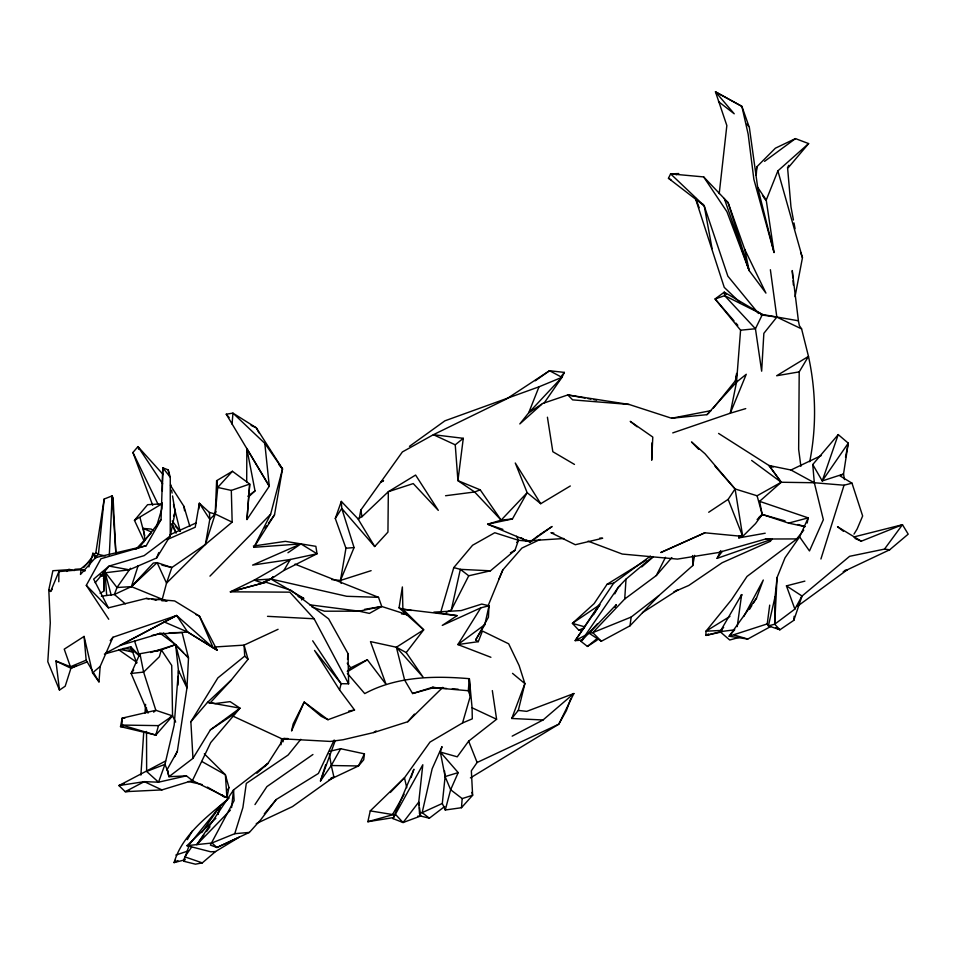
<?xml version="1.0" encoding="UTF-8"?>
<svg xmlns="http://www.w3.org/2000/svg" width="956" height="956" viewBox="0 0 956 956"><rect width="100%" height="100%" fill="white"/><g stroke="black" fill="none" stroke-linecap="round" stroke-linejoin="round"><path stroke-width="1.43" d="M108.745 619.261L86.303 585.359L100.978 558.722L146.232 545.721L161.05 519.646L162.819 467.807L168.22 469.886L170.264 477.175L170.24 535.969L156.605 557.993L129.275 569.812L103.451 573.003L95.17 582.706M246.696 482.41L246.839 448.555L269.293 486.21L246.959 519.514L249.719 484.059L232.428 471.284L216.63 480.689L215.22 514.005L205.409 544.418L166.535 583.136L162.401 598.731L155.195 599.938M792.799 277.802L792.237 270.56L798.403 320.786L799.347 325.578L801.594 328.888L808.477 356.397L799.204 371.884L798.654 449.404L800.889 466.313M58.782 581.762L58.913 571.592L81.033 569.704L85.18 570.756M853.875 536.949L902.464 524.701L908.2 534.153L889.713 549.76L884.503 549.103L849.633 556.308L802.024 596.042L793.815 620.336L779.953 629.753L774.683 624.22L775.077 596.699L777.073 577.508L785.031 557.79L799.598 536.878L808.202 517.877L759.59 501.338L781.255 482.254L814.321 482.744L844.04 485.218L851.987 483.174L862.647 515.989L857.126 529.027L853.995 534.105M651.992 442.867L651.705 460.195L652.793 437.071L630.231 421.345L637.126 426.77M162.042 502.677L161.923 508.484L156.521 526.493M162.305 491.049L162.819 467.807L170.264 477.175M765.206 533.221L738.857 537.893L738.892 535.993L742.716 536.412L755.551 523.601L762.207 514.447L759.59 501.338M100.057 593.282L103.726 591.238L104.228 572.752M178.031 685.093L178.282 676.322M92.84 556.129L92.947 553.249L96.771 557.384M109.295 555.317L112.151 495.877L104.168 499.032L95.851 552.616L93.975 554.922M769.7 605.124L767.238 623.91L768.397 625.893L774.683 624.22L777.073 577.508M103.726 591.238L104.515 572.764M140.891 775.101L143.723 732.356M144.989 713.188L145.587 704.345M694.594 555.352L692.765 565.57L658.899 595.588L630.004 625.798L601.348 641.261L589.123 633.266L592.768 632.633L624.722 599.006L626.013 579.109L652.912 556.547M756.316 174.147L756.841 166.81L775.388 148.18L795.476 138.608L808.633 143.591L787.636 168.423L790.971 206.902L793.432 220.011M68.999 569.668L52.879 570.72L48.804 589.852L50.286 622.918L47.8 661.719L59.487 690.077L65.187 686.217L70.935 668.244L64.231 649.172L84.08 636.421L92.553 672.881L98.982 681.879L100.165 666.428L112.939 637.27L176.633 615.497L213.2 647.845L217.084 650.188L199.457 616.13L174.637 600.93L146.196 598.432L108.398 607.849L86.303 585.359M246.959 519.514L249.719 484.059L231.316 490.416L217.729 487.44L216.63 480.689L217.263 483.557M444.516 770.883L445.114 776.583L442.305 803.47L445.269 810.007L461.473 807.712L462.166 798.595L450.646 789.752L445.114 776.583L440.31 752.049L442.019 746.636L432.16 768.755L422.158 812.636L419.517 813.496L420.604 816.042L429.375 818.193L444.707 806.482M672.749 432.901L730.276 413.219L736.526 382.113L740.577 330.19L715.088 298.965L724.242 292.166L762.398 314.488L798.403 320.786M793.815 620.336L794.149 616.285M232.057 424.106L232.953 413.123L226.261 414.211L269.293 486.21L264.8 443.345L232.953 413.123L256.292 427.798L282.498 468.942L274.515 514.854L253.926 547.31L300.913 543.892L317.034 553.775L283.872 570.469L270.942 579.025L261.872 583.232M347.53 659.377L348.02 653.641L328.625 618.867L290.994 590.282L265.971 582.24L230.336 591.824L289.811 592.158L314.118 618.783L348.629 683.803L341.125 683.695L314.536 650.45L339.559 689.897L354.533 709.973L328.004 719.713L321.156 716.283L304.187 702.062L293.181 723.931L291.556 730.982L304.187 702.062L328.004 719.713M390.323 792.476L404.472 777.79L429.985 742.095L462.537 722.951L470.304 696.195L468.297 690.734L469.336 678.688C433.952 675.689 396.788 676.322 364.738 693.59L347.375 673.394M280.98 744.796L281.518 738.976M198.764 509.106L199.35 503.238L209.448 512.452L215.22 514.005L232.165 522.143L205.409 544.418L171.829 567.553L166.535 583.136L157.119 562.63L153.307 563.06L131.39 586.625L114.385 594.477L101.396 596.209M104.168 499.032L98.42 554.432L95.11 557.145M81.033 569.704L80.495 574.472L95.576 557.587L146.232 545.721M231.579 807.617L233.539 789.955L267.955 763.378L283.562 738.952L287.959 738.51M719.211 193.626L726.847 125.547L715.47 91.824L741.88 106.355L749.385 127.626L757.666 187.292L774.061 252.515L766.222 200.103L757.666 187.292M112.545 502.581L113.095 498.195L112.151 495.877L115.891 553.572L113.095 498.195M329.784 751.297L340.647 748.727L364.439 753.854L363.698 759.781L358.452 765.971L328.78 780.012M359.253 518.857L360.782 510.122L402.392 451.937L433.379 434.693L463.29 438.314L457.924 480.653L474.63 491.982L501.147 520.136L512.428 518.965L527.162 492.687L515.272 463.003L540.726 503.704L570.314 485.983M630.004 625.798L631.175 617.062L658.899 595.588M737.231 626.634L741.629 594.632L720.083 631.677L729.727 640.006L739.299 637.353M755.622 175.366L756.841 166.81M174.793 756.662L177.338 751.344L186.97 687.842L188.499 657.907L182.082 632.502L169.224 632.753M736.586 373.438L735.463 380.679L713.176 408.284M434.956 687.34L412.586 693.53L404.639 680.098L396.382 647.236L423.675 629.825L399.07 607.849L402.368 586.948L402.882 609.163L423.675 629.825L406.228 652.578L423.209 677.29L396.382 647.236L370.474 641.596L386.081 684.436L367.367 659.76L350.709 667.802L347.267 671.375M809.708 461.736C816.651 427.009 816.018 390.98 808.477 356.397L776.642 375.756L799.204 371.884M341.137 583.327L340.479 580.435L345.953 548.23L335.293 518.475L341.328 501.398L357.903 518.738L374.704 546.533L387.945 532.098L388.327 491.707L415.597 475.06L438.302 510.373L413.243 483.581L388.327 491.707L362.025 516.67L357.903 518.738M205.409 544.418L209.806 519.383L209.448 512.452M283.024 741.868L283.562 738.952M795.045 296.635L802.454 257.726L777.885 170.873L808.633 143.591M845.51 457.267L848.259 443.142L838.221 434.586L812.743 464.544L814.321 482.744L823.355 519.729L809.481 550.955L799.598 536.878L747.018 576.444L731.615 599.591L705.982 631.199L705.946 635.417L721.852 631.88M204.321 753.83L225.377 774.742L228.926 787.445L226.919 797.579L224.062 796.73L207.452 787.099M807.163 523.04L808.202 517.877L788.521 523.111L762.207 514.447L757.092 495.782L735.092 488.958L714.945 466.11M172.546 495.961L175.199 511.902L170.24 535.969L144.129 555.651L109.08 566.083L93.664 579.133L108.398 607.849M736.694 374.86L735.463 380.679L736.526 382.113L706.926 414.665L671.602 418.25L629.06 404.448L567.828 394.936L542.638 403.48L519.813 423.938L528.692 412.837L561.925 377.333L564.375 372.41L549.521 370.725L506.345 399.07L433.379 434.693L455.247 444.815L457.924 480.653L480.235 489.854L501.147 520.136L527.162 492.687L540.726 503.704M392.796 817.691L367.845 821.718L370.259 810.891L404.472 777.79L406.754 787.72M446.177 612.222L451.256 610.143L460.35 569.346L490.44 570.804L514.973 550.298L518.451 540.283L516.622 536.292M475.67 639.911L484.835 624.627L489.018 605.781L481.776 604.061L461.151 610.585L433.857 612.139L457.088 615.652L442.281 625.403L480.832 607.825L489.018 605.781L488.432 617.229L475.67 639.911L478.275 641.667L482.433 631.044L508.664 643.806L519.12 665.555L524.88 683.624L518.307 710.404L511.759 718.482L543.032 719.988L573.863 693.53L558.794 724.194L470.4 777.909M775.077 596.699L768.397 625.893L779.953 629.753L775.985 627.781M226.691 800.268C205.97 817.392 181.855 835.867 174.1 862.611L185.309 859.719M740.924 597.488L741.629 594.632L740.685 597.297M339.559 689.897L341.125 683.695L312.684 640.795M253.926 547.31L270.632 514.232L282.498 468.942L264.8 443.345M215.877 818.3L186.922 845.678L196.888 844.59L233.539 789.955L234.112 800.614L210.368 845.068L216.916 847.506L239.275 837.169L215.518 851.557L202.302 862.886L195.43 864.176L183.672 861.225L184.831 856.839L191.582 847.147M445.269 810.007L450.646 789.752L458.199 772.615L440.31 752.049L457.243 756.817L468.643 741.139L496.606 719.27L492.328 690.591M563.861 538.515L525.824 540.965L518.451 540.283L494.778 532.731L472.587 545.243L453.777 567.589L440.788 612.019M217.92 814.428L220.274 805.944L229.153 798.021M175.677 722.079L172.546 715.889L155.84 710.296L122.189 718.135L120.516 726.632L155.84 735.08L158.493 725.628L172.546 715.889L171.721 665.436L161.325 649.853L139.935 653.737L131.139 673.454L148.061 713.116M183.54 652.805L175.617 644.643L161.325 649.853L159.365 656.76L143.615 672.092L131.139 673.454L133.697 670.048M217.777 814.452L220.274 805.944L189.635 844.1M88.896 566.944L92.947 553.249L95.672 558.519M334.17 740.004L318.396 773.464L276.236 799.527L260.641 819.89L249.397 832.413L216.916 847.506L211.981 842.953L234.758 833.692L242.896 807.557L246.301 783.418L288.091 755.049L300.817 739.311M740.745 597.464L741.629 594.632M820.917 559.009L844.04 485.218M340.647 748.727L331.266 765.517L320.463 781.004L325.745 764.573M138.19 565.594L131.39 586.625L116.979 587.522L105.005 572.011L106.678 595.445M411.116 777.551L413.924 769.233L393.024 818.599L403.062 822.542L420.604 816.042L419.493 807.665M838.221 434.586L822.244 480.928L843.527 474.009L848.259 443.142L822.244 480.928L812.743 464.544M183.672 861.225L188.714 846.729M570.72 698.74L566.394 710.643L558.794 724.194L477.116 762.494L471.356 770.799L472.623 795.261L461.473 807.712M320.463 781.004L335.269 740.518M753.364 603.14L756.519 598.109L763.294 580.017L743.804 616.512M511.759 718.482L524.88 683.624L512.524 673.359M123.396 726.333L120.516 726.632L121.95 725.066L155.84 735.08L156.82 732.535M535.229 380.811L549.521 370.725L561.925 377.333L539.005 386.81L528.692 412.837L541.478 404.269M764.214 198.107L766.222 200.103L777.885 170.873M156.605 557.993L158.792 552.568M173.562 515.965L175.199 511.902M488.134 605.722L502.82 569.907L521.904 548.075L540.164 539.459M331.696 579.563L340.479 580.435L354.067 547.573L341.758 508.413L341.328 501.398M48.804 589.852L50.596 591.465L58.913 571.592M499.02 578.798L502.82 569.907M615.078 607.239L616.321 604.598L589.123 633.266M165.615 760.988L118.926 785.569L125.224 791.676L161.923 789.907L192.443 780.574L210.75 742.537L239.992 708.157L230.121 701.632L215.339 703.532L207.524 702.337L190.865 721.756L192.969 758.359L168.949 776.714L167.192 769.472L177.338 751.344M772.125 539.124L770.273 541.323L768.851 540.283L717.108 558.364L720.764 550.596M364.439 753.854L358.452 765.971L331.266 765.517L329.27 753.615M758.502 313.508L727.851 276.153L704.213 205.803L668.459 178.258L670.61 173.884L678.736 173.562L676.167 174.733M624.722 599.006L656.318 575.536L665.495 557.3M451.256 610.143L468.739 575.787L490.44 570.804M227.707 789.764L228.926 787.445M787.433 167.862L788.784 165.304M614.804 593.843L618.233 587.331L626.013 579.109M774.683 624.22L794.866 609.103L802.024 596.042L786.441 585.873L804.868 581.129M393.024 818.599L422.803 764.764L418.752 802.072L419.517 813.496M404.137 794.281L392.366 814.847L367.845 821.718M175.569 860.053L174.1 862.611L177.924 860.543M187.328 839.655L192.479 830.728M283.872 570.469L290.289 559.487L317.034 553.775L315.862 546.33L285.366 541.347L253.376 546.043M800.578 598.48L802.024 596.042M192.969 758.359L210.38 729.87L239.992 708.157L207.524 702.337L231.053 680.302L248.046 659.305L244.079 645.121L215.267 646.949M190.865 721.756L217.872 677.888L244.712 656.115L244.079 645.121L278.077 629.299M480.832 607.825L457.888 644.559L490.906 657.286M749.432 609.426L751.798 605.65M593.533 614.732L599.77 604.801L572.393 623.348L578.822 630.207L583.184 629.442M335.293 518.475L341.758 508.413L374.704 546.533M254.977 804.57L266.903 786.609L312.935 754.499M708.695 512.261L728.161 499.355L735.092 488.958L705.062 453.813L691.523 441.947L698.645 449.296M646.22 560.132L607.06 584.295L594.13 603.606L572.393 623.348L584.403 626.754M650.427 556.093L613.656 583.184L575.201 640.628L582.491 640.078M599.77 604.801L575.201 640.628L587.904 633.936M597.177 640.09L587.426 646.423L581.069 641.428L618.233 587.331L620.48 585.383M544.215 402.942L561.925 377.333M201.704 832.604L220.274 805.944M130.506 568.234L116.979 587.522L114.385 594.477L125.296 603.822M264.979 528.166L266.712 525.74M268.457 523.326L274.515 514.854M756.519 598.109L729.141 636.242L747.759 639.05L770.751 626.491M212.399 842.965L196.888 844.59L203.867 835.09M206.484 831.529L209.973 826.785M884.503 549.103L902.464 524.701L861.284 541.204L854.975 538.419M717.108 558.364L722.246 551.409M50.596 591.465L52.281 589.207M161.05 519.646L139.433 547.334L135.441 549.306M561.614 375.911L564.375 372.41M516.706 542.506L518.451 540.283M110.227 640.628L112.939 637.27M803.745 530.198L796.683 538.921L765.577 539.017L718.494 552.52L677.446 559.105L622.26 554.05L588.06 541.168M83.662 567.601L92.111 557.229M103.451 573.003L109.08 566.083L129.275 569.812M723.644 627.351L720.083 631.677L734.041 629.896M264.286 813.855L276.236 799.527M134.461 520.351L147.594 504.684L161.875 503.848L134.461 520.351L144.404 541.586M734.734 629.634L729.141 636.242L767.238 623.91M152.685 505.27L132.92 452.499L137.951 446.631L163.189 474.57M656.318 575.536L671.841 557.587M155.84 735.08L172.546 715.889L170.18 717.179M232.428 715.889L281.865 738.797L330.262 741.426L343.001 739.765L373.677 732.559L407.758 721.732L414.438 714.096M66.884 571.461L68.844 569.274L74.425 570.553M232.428 471.284L217.729 487.44L215.22 514.005L209.806 519.383L199.35 503.238L195.227 527.222L167.204 539.578M210.081 702.971L231.053 680.302M581.069 641.428L597.5 623.718M137.21 547.884L151.383 532.743M264.896 766.604L267.955 763.378L256.877 773.273M272.914 576.982L270.942 579.025L262.04 582.837L254.236 580.149L230.336 591.824L265.971 582.24M196.888 844.59L230.396 810.126M209.95 576.133L270.632 514.232M738.857 537.893L740.888 535.862M757.128 519.538L762.207 514.447L785.007 520.889M442.807 687.352L407.758 721.732M273.01 577.006L270.942 579.025L254.236 580.149L290.289 559.487L252.611 565.092L300.913 543.892L287.947 552.747M214.001 513.802L216.104 511.83M706.926 414.665L709.567 412.215M759.028 517.387L762.207 514.447M248.488 496.929L255.025 490.906L246.839 448.555M641.751 566.908L652.948 557.193M92.553 672.881L100.165 666.428M153.641 712.148L155.84 710.296L143.615 672.092L139.935 653.737M74.855 569.286L80.722 568.904L91.788 559.858M587.426 646.423L597.44 638.297M455.247 444.815L463.29 438.314M736.526 382.113L746.266 374.274L730.276 413.219L745.74 408.606M538.097 535.719L530.09 542.1L487.632 524.211L501.147 520.136M814.321 482.744L790.959 470.005L769.042 465.536L781.255 482.254L757.092 495.782M301.522 599.914L303.673 598.277L270.942 579.025L346.705 596.293L378.516 597.333L381.755 606.486L407.316 614.696L401.484 613.872M247.831 496.236L255.025 490.906M484.835 624.627L457.888 644.559L478.275 641.667M764.561 161.361L795.476 138.608M572.166 694.785L573.863 693.53L526.768 711.36L518.307 710.404M797.185 606.439L847.243 569.824L889.713 549.76M409.467 446.333L444.887 420.831L539.005 386.81M331.266 765.517L333.907 777.013L292.452 806.613L256.244 823.63M373.677 732.559L376.09 730.91M210.38 729.87L235.391 713.176M539.268 534.942L552.09 526.505L530.09 542.1L526.421 539.985M642.456 612.653L678.079 589.78L675.342 590.987M729.966 616.381L705.982 631.199L721.864 630.398M347.649 671.53L367.367 659.76M708.527 633.971L705.946 635.417L721.696 631.402M364.547 609.354L381.755 606.486L369.41 613.405L359.145 611.183L309.684 604.813M510.468 552.807L514.973 550.298M105.841 653.067L176.633 615.497L187.663 632.035L213.2 647.845L199.457 616.13L195.92 614.541M176.633 615.497L119.703 645.515L158.23 634.079L187.663 632.035L217.084 650.188L214.622 646.471M512.177 736.144L543.032 719.988M59.487 690.077L55.926 661.014L70.935 668.244L76.217 665.687M790.959 470.005L821.347 455.534M843.204 571.688L847.243 569.824L844.638 570.529M442.305 803.47L422.158 812.636L429.375 818.193M169.833 534.81L196.147 522.92M704.847 532.803L660.919 552.484L704.847 532.803L742.716 536.412L735.092 488.958M770.273 541.323L722.139 562.737L688.774 585.466L673.813 591.931M578.822 630.207L584.582 627.65M462.537 722.951L472.288 718.828L472.085 707.798L469.336 678.688L470.304 696.195M84.08 636.421L86.148 660.19L70.445 666.738L55.926 661.014M631.175 617.062L592.768 632.633L601.348 641.261M70.935 668.244L87.498 661.779M146.531 731.436L146.638 771.456L164.958 764.346L174.183 725.138L178.449 670.479L175.617 644.643L159.76 633.003M480.235 489.854L474.63 491.982L445.568 495.734M124.376 783.681L118.926 785.569L144.284 781.65L158.541 782.187L186.432 775.854L192.443 780.574L226.919 797.579L225.377 774.742L201.836 761.478M103.368 578.571L106.116 577.651M175.868 855.046L188.272 850.9M331.111 777.933L333.907 777.013M462.166 798.595L472.623 795.261L471.882 792.381M340.479 580.435L371.119 570.66M150.654 652.518L175.617 644.643L186.97 687.842L178.449 670.479L178.509 673.383M412.586 693.53L433.343 687.041M445.114 776.583L458.199 772.615M155.888 651.395L161.325 649.853M104.395 654.047L130.733 646.734L139.564 656.019L134.605 641.189M152.004 635.441L162.078 633.195M512.428 518.965L487.632 524.211L502.904 529.397M381.755 606.486L359.145 611.183L324.407 611.195L312.038 607.084M671.602 418.25L711.324 410.578M348.725 711.073L354.533 709.973M607.06 584.295L613.656 583.184M284.757 738.414L281.865 738.797L286.274 738.474M129.61 791.15L125.224 791.676L144.284 781.65L161.923 789.907M740.577 330.19L755.443 328.756L762.398 314.488L724.696 295.679L715.088 298.965L734.029 320.905M234.758 833.692L249.397 832.413M125.033 717.896L122.189 718.135L121.95 725.066L158.493 725.628M345.953 548.23L354.067 547.573M765.577 539.017L770.022 538.706M417.676 816.209L420.604 816.042M215.518 851.557L210.738 851.796L186.922 845.678M101.706 575.751L104.562 575.608L102.507 571.664M186.432 775.854L168.949 776.714L167.192 769.472M100.129 575.799L104.562 575.608L100.404 574.568M161.815 600.774L167.515 600.846M394.804 814.906L370.259 810.891M267.513 616.333L314.118 618.783M446.5 688.463L431.993 687.543L468.297 690.734M452.308 688.834L458.103 689.204M599.806 538.073L602.674 538.252L575.309 544.729L550.943 532.671L553.823 533.101M144.953 540.056L143.316 528.441L151.168 529.062L153.414 530.616M629.06 404.448L572.632 399.871L567.828 394.936L585.096 398.066M123.169 648.467L131.617 649.22L139.564 656.019M703.676 176.92L726.954 211.754L749.169 270.572L765.935 293.11L744.676 249.265L728.066 202.541L703.676 176.92L670.61 173.884L704.213 205.803L712.077 248.644M399.07 607.849L402.882 609.163L457.088 615.652M760.88 314.847L776.834 317.117L801.594 328.888M146.196 598.432L149.04 598.862M151.873 599.281L156.139 599.926M402.882 609.163L411.415 610.466M587.976 398.592L590.856 399.106M593.736 399.632L596.616 400.158M788.521 523.111L805.012 526.637M120.432 649.447L133.219 652.159M299.348 597.333L303.673 598.277L298.117 596.413M105.172 555.914L98.42 554.432L95.851 552.616M188.272 781.494L202.218 784.565M161.851 565.127L171.829 567.553L157.119 562.63L131.39 586.625L166.248 600.882M453.777 567.589L460.35 569.346L468.739 575.787M797.842 524.509L804.964 526.529M734.16 635.011L747.759 639.05M129.275 650.713L133.35 651.944M184.831 856.839L202.302 862.886M718.589 433.427L769.042 465.536L773.081 467.137M295.01 564.124L378.516 597.333M163.811 621.77L187.663 632.035M143.316 528.441L151.49 532.038M251.07 425.432L256.292 427.798L259.028 432.913M80.722 568.904L84.69 570.744M472.085 707.798L496.606 719.27M396.382 647.236L406.228 652.578M574.472 464.425L552.831 451.71L547.418 417.21M851.987 483.174L839.894 475.813L843.527 474.009L844.471 479.565M668.459 178.258L671.004 179.812M861.284 541.204L837.528 526.72L843.431 531.273M118.962 649.925L136.792 662.353M521.187 537.714L525.824 540.965M751.631 460.422L781.255 482.254L769.042 465.536M718.506 101.587L734.232 113.8L715.47 91.824L741.88 106.355L748.166 134.198L753.854 179.274L774.061 252.515M724.684 199.756L728.066 202.541L749.169 270.572L744.676 249.265M130.733 646.734L131.617 649.22L133.816 651.179M146.638 771.456L158.541 782.187L164.958 764.346L167.79 771.277M221.923 794.759L224.062 796.73M740.075 302.55L724.254 287.374L695.311 198.059M244.712 656.115L248.046 659.305M163.512 632.872L188.499 657.907L185.524 654.848M175.211 526.206L180.17 531.237L173.502 504.505M395.437 814.345L403.062 822.542L418.752 802.072L419.122 804.868M735.917 323.092L737.817 325.291M226.261 414.211L229.129 417.521M702.337 203.616L704.213 205.803M726.118 294.376L724.242 292.166L724.696 295.679L755.443 328.756L761.657 371.179L763.856 333.333L776.834 317.117L770.381 269.723M278.865 464.532L282.498 468.942M762.518 195.574L766.222 200.103M172.223 520.984L180.17 531.237M347.219 663.165L350.709 667.802M162.675 483.832L137.951 446.631L138.704 449.272M170.491 485.481L183.934 506.369L189.85 526.362M747.042 123.945L748.596 126.395M86.148 660.19L92.194 670.395M93.7 672.952L98.982 681.879M132.92 452.499L157.859 503.908M171.483 523.733L175.964 533.018M172.439 524.545L176.191 532.659M468.643 741.139L477.116 762.494M728.161 499.355L742.716 536.412M695.49 197.976L699.159 207.691M131.617 649.22L136.768 663.141M786.441 585.873L794.866 609.103M800.638 252.623L802.454 257.726M724.278 198.442L749.169 270.572M105.005 572.011L111.266 595.397M139.97 517.519L144.726 535.587M360.782 510.122L362.025 516.67M793.982 222.927L795.069 228.759M168.22 469.886L169.176 475.682M170.622 484.369L171.112 487.273M171.59 490.165L172.068 493.069M183.934 506.369L184.568 510.695M793.026 280.694L793.372 285.031M231.316 490.416L232.165 522.143M348.02 653.641L348.629 683.803M692.586 555.532L692.765 565.57M146.459 707.727L146.471 712.172M383.476 480.653L380.978 482.099L383.487 480.653"/></g></svg>
